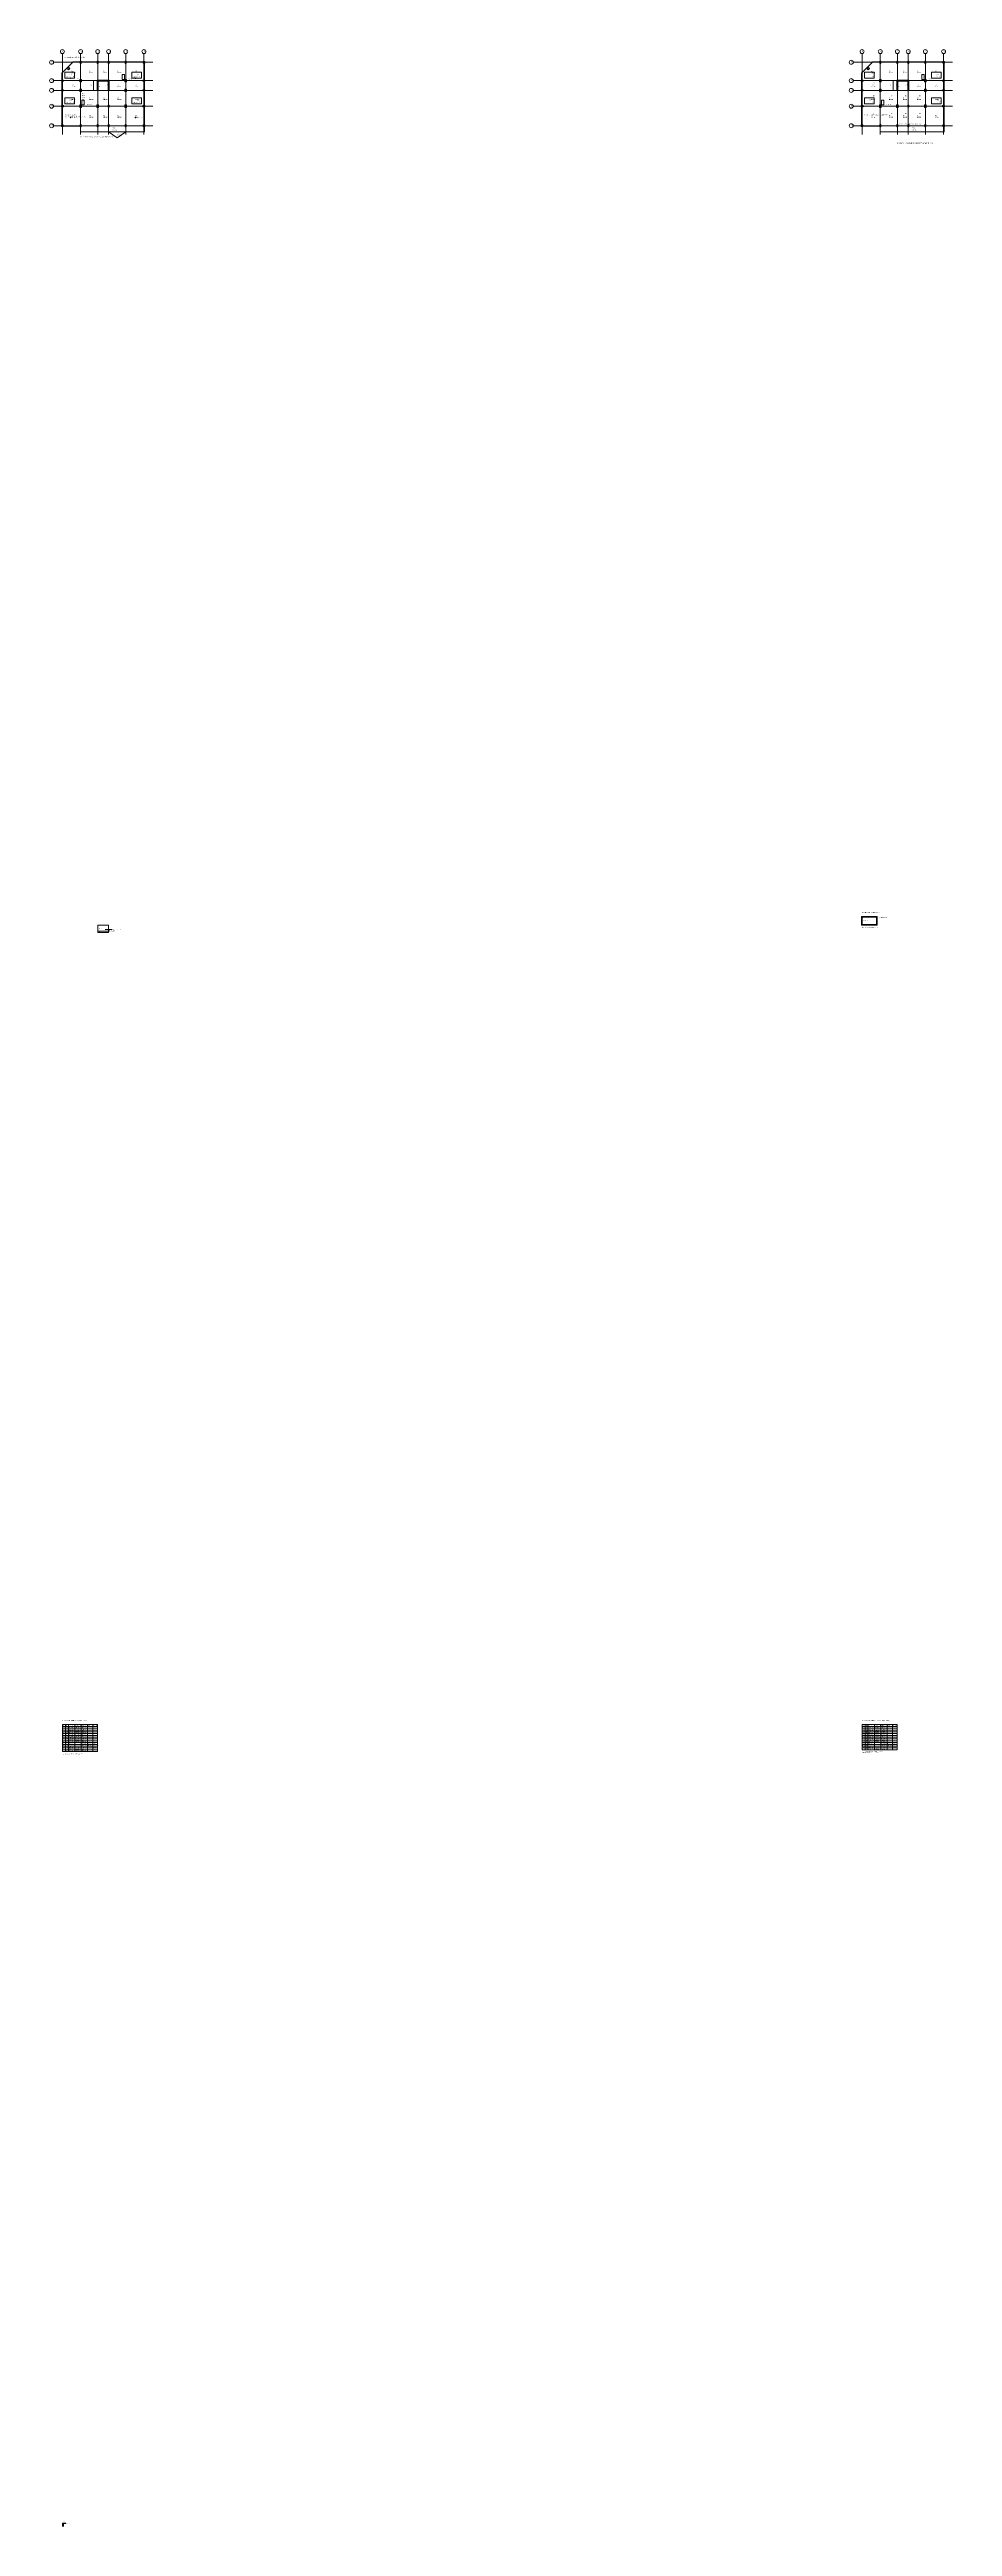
# Model space of a CAD drawing. Extents: x -3200 to 1422622, y -1410602 to 19050.
# Drawn here: x 1196800 to 1422622, y -1400600 to -780950 of the extents above; entities that cross this region are included whole.
import ezdxf

# ---------------------------------------------------------------- set-up
doc = ezdxf.new("R2010")
doc.units = 0
doc.linetypes.add('DASHED', pattern=[1.524, 1.27, -0.254])
doc.layers.get('0').update_dxf_attribs({"lineweight": 0, "plot": 0})
for name, color, linetype, lineweight, plot in [('Beam Line', 4, 'Continuous', 0, False), ('Column', 1, 'Continuous', 0, False), ('Foundation', 3, 'Continuous', 0, False), ('Grid', 8, 'Continuous', 0, False), ('Grid Circle', 8, 'Continuous', 0, False), ('Rod-1', 6, 'Continuous', 0, False), ('Rod-2', 2, 'Continuous', 0, False), ('Rod-Stirrup', 3, 'Continuous', 0, False), ('Slab', 5, 'Continuous', 0, False), ('Text-1', 7, 'Continuous', 0, False), ('Text-2', 7, 'Continuous', 0, False), ('Wall', 1, 'Continuous', 0, False)]:
    doc.layers.add(name, color=color, linetype=linetype, lineweight=lineweight, plot=plot)

# ---------------------------------------------------------------- blocks, each defined once
blk = doc.blocks.new('GRID_BUBBLE')
at = {"layer": 'Grid Circle'}
blk.add_circle((0, 0), 500, dxfattribs=at)
at = {"layer": 'Text-1'}
blk.add_attdef('GRID', (0, 0), '', height=320, dxfattribs=at)
blk = doc.blocks.new('LEVEL_MARK')
at = {"layer": 'Text-1'}
blk.add_line((-900, 450), (900, 450), dxfattribs=at)
blk.add_solid([(0, 0), (-300, 450), (300, 450)], dxfattribs=at)
blk.add_attdef('LEVEL', (0, 0), '', height=280, dxfattribs=at)

msp = doc.modelspace()

# ---------------------------------------------------------------- linework, layer by layer
for p, q in [((1200000, -1200000), (1208800, -1200000)), ((1200000, -1200000), (1200000, -1206750)), ((1200000, -1200450), (1208800, -1200450)), ((1200000, -1200900), (1208800, -1200900)), ((1200000, -1201350), (1208800, -1201350)), ((1200000, -1201800), (1208800, -1201800)), ((1200800, -1200000), (1200800, -1206750)), ((1201500, -1200000), (1201500, -1206750)), ((1203100, -1200000), (1203100, -1206750)), ((1204700, -1200000), (1204700, -1206750)), ((1206300, -1200000), (1206300, -1206750)), ((1207600, -1200000), (1207600, -1206750)), ((1208800, -1200000), (1208800, -1206750)), ((1400000, -1200000), (1408800, -1200000)), ((1400000, -1200000), (1400000, -1206300)), ((1400000, -1200450), (1408800, -1200450)), ((1400000, -1200900), (1408800, -1200900)), ((1400000, -1201350), (1408800, -1201350)), ((1400000, -1201800), (1408800, -1201800)), ((1400800, -1200000), (1400800, -1206300)), ((1401500, -1200000), (1401500, -1206300)), ((1403100, -1200000), (1403100, -1206300)), ((1404700, -1200000), (1404700, -1206300)), ((1406300, -1200000), (1406300, -1206300)), ((1407600, -1200000), (1407600, -1206300)), ((1408800, -1200000), (1408800, -1206300)), ((1200000, -1202250), (1208800, -1202250)), ((1200000, -1202700), (1208800, -1202700)), ((1200000, -1203150), (1208800, -1203150)), ((1200000, -1203600), (1208800, -1203600)), ((1200000, -1204050), (1208800, -1204050)), ((1200000, -1204500), (1208800, -1204500)), ((1200000, -1204950), (1208800, -1204950)), ((1200000, -1205400), (1208800, -1205400)), ((1200000, -1205850), (1208800, -1205850)), ((1200000, -1206300), (1208800, -1206300)), ((1200000, -1206750), (1208800, -1206750)), ((1400000, -1202250), (1408800, -1202250)), ((1400000, -1202700), (1408800, -1202700)), ((1400000, -1203150), (1408800, -1203150)), ((1400000, -1203600), (1408800, -1203600)), ((1400000, -1204050), (1408800, -1204050)), ((1400000, -1204500), (1408800, -1204500)), ((1400000, -1204950), (1408800, -1204950)), ((1400000, -1205400), (1408800, -1205400)), ((1400000, -1205850), (1408800, -1205850)), ((1400000, -1206300), (1408800, -1206300))]:
    msp.add_line(p, q)
at = {"layer": 'Beam Line'}
msp.add_lwpolyline([(1200000, -1400000), (1200250, -1400000), (1200250, -1399800), (1200000, -1399800)], close=True, dxfattribs=at)
at = {"layer": 'Column'}
for points in [[(1201513, -786017), (1201867, -785663), (1201654, -785451), (1201301, -785805)], [(1204422, -784450), (1204722, -784450), (1204722, -783850), (1204422, -783850)], [(1208689, -784450), (1208989, -784450), (1208989, -783850), (1208689, -783850)], [(1211432, -784450), (1211732, -784450), (1211732, -783850), (1211432, -783850)], [(1215700, -784450), (1216000, -784450), (1216000, -783850), (1215700, -783850)], [(1220222, -784350), (1220622, -784350), (1220622, -783950), (1220222, -783950)], [(1401513, -786017), (1401867, -785663), (1401654, -785451), (1401301, -785805)], [(1404422, -784450), (1404722, -784450), (1404722, -783850), (1404422, -783850)], [(1408689, -784450), (1408989, -784450), (1408989, -783850), (1408689, -783850)], [(1411432, -784450), (1411732, -784450), (1411732, -783850), (1411432, -783850)], [(1415700, -784450), (1416000, -784450), (1416000, -783850), (1415700, -783850)], [(1420222, -784350), (1420622, -784350), (1420622, -783950), (1420222, -783950)], [(1199750, -788872), (1200250, -788872), (1200250, -788572), (1199750, -788572)], [(1199750, -791311), (1200250, -791311), (1200250, -791011), (1199750, -791011)], [(1204347, -789022), (1204797, -789022), (1204797, -788422), (1204347, -788422)], [(1204347, -791461), (1204797, -791461), (1204797, -790861), (1204347, -790861)], [(1215625, -789022), (1216075, -789022), (1216075, -788422), (1215625, -788422)], [(1215625, -791461), (1216075, -791461), (1216075, -790861), (1215625, -790861)], [(1220172, -788872), (1220672, -788872), (1220672, -788572), (1220172, -788572)], [(1220172, -791311), (1220672, -791311), (1220672, -791011), (1220172, -791011)], [(1399750, -788872), (1400250, -788872), (1400250, -788572), (1399750, -788572)], [(1399750, -791311), (1400250, -791311), (1400250, -791011), (1399750, -791011)], [(1404347, -789022), (1404797, -789022), (1404797, -788422), (1404347, -788422)], [(1404347, -791461), (1404797, -791461), (1404797, -790861), (1404347, -790861)], [(1415625, -789022), (1416075, -789022), (1416075, -788422), (1415625, -788422)], [(1415625, -791461), (1416075, -791461), (1416075, -790861), (1415625, -790861)], [(1420172, -788872), (1420672, -788872), (1420672, -788572), (1420172, -788572)], [(1420172, -791311), (1420672, -791311), (1420672, -791011), (1420172, -791011)], [(1199750, -795273), (1200250, -795273), (1200250, -794973), (1199750, -794973)], [(1204347, -795423), (1204797, -795423), (1204797, -794823), (1204347, -794823)], [(1208614, -795423), (1209064, -795423), (1209064, -794823), (1208614, -794823)], [(1211432, -795348), (1211732, -795348), (1211732, -794898), (1211432, -794898)], [(1215625, -795423), (1216075, -795423), (1216075, -794823), (1215625, -794823)], [(1220172, -795273), (1220672, -795273), (1220672, -794973), (1220172, -794973)], [(1399750, -795273), (1400250, -795273), (1400250, -794973), (1399750, -794973)], [(1404347, -795423), (1404797, -795423), (1404797, -794823), (1404347, -794823)], [(1408614, -795423), (1409064, -795423), (1409064, -794823), (1408614, -794823)], [(1411432, -795348), (1411732, -795348), (1411732, -794898), (1411432, -794898)], [(1415625, -795423), (1416075, -795423), (1416075, -794823), (1415625, -794823)], [(1420172, -795273), (1420672, -795273), (1420672, -794973), (1420172, -794973)], [(1199800, -800200), (1200200, -800200), (1200200, -799800), (1199800, -799800)], [(1204422, -800300), (1204722, -800300), (1204722, -799700), (1204422, -799700)], [(1208689, -800300), (1208989, -800300), (1208989, -799700), (1208689, -799700)], [(1211432, -800300), (1211732, -800300), (1211732, -799700), (1211432, -799700)], [(1215700, -800300), (1216000, -800300), (1216000, -799700), (1215700, -799700)], [(1220222, -800200), (1220622, -800200), (1220622, -799800), (1220222, -799800)], [(1399800, -800200), (1400200, -800200), (1400200, -799800), (1399800, -799800)], [(1404422, -800300), (1404722, -800300), (1404722, -799700), (1404422, -799700)], [(1408689, -800300), (1408989, -800300), (1408989, -799700), (1408689, -799700)], [(1411432, -800300), (1411732, -800300), (1411732, -799700), (1411432, -799700)], [(1415700, -800300), (1416000, -800300), (1416000, -799700), (1415700, -799700)], [(1420222, -800200), (1420622, -800200), (1420622, -799800), (1420222, -799800)]]:
    msp.add_lwpolyline(points, close=True, dxfattribs=at)
at = {"layer": 'Foundation'}
for points in [[(1208839, -1001824), (1211582, -1001824), (1211582, -1001524), (1208839, -1001524)], [(1399850, -1000000), (1403808, -1000000), (1403808, -999800), (1399850, -999800)]]:
    msp.add_lwpolyline(points, close=True, dxfattribs=at)
at = {"layer": 'Grid'}
for p, q in [((1197800, -784150), (1222622, -784150)), ((1200000, -802200), (1200000, -781950)), ((1204572, -802200), (1204572, -781950)), ((1208839, -802200), (1208839, -781950)), ((1211582, -802200), (1211582, -781950)), ((1215850, -802200), (1215850, -781950)), ((1220422, -802200), (1220422, -781950)), ((1397800, -784150), (1422622, -784150)), ((1400000, -802200), (1400000, -781950)), ((1404572, -802200), (1404572, -781950)), ((1408839, -802200), (1408839, -781950)), ((1411582, -802200), (1411582, -781950)), ((1415850, -802200), (1415850, -781950)), ((1420422, -802200), (1420422, -781950)), ((1197800, -788722), (1222622, -788722)), ((1197800, -791161), (1222622, -791161)), ((1397800, -788722), (1422622, -788722)), ((1397800, -791161), (1422622, -791161)), ((1197800, -795123), (1222622, -795123)), ((1397800, -795123), (1422622, -795123)), ((1197800, -800000), (1222622, -800000)), ((1397800, -800000), (1422622, -800000))]:
    msp.add_line(p, q, dxfattribs=at)
at = {"layer": 'Rod-1'}
for centre in [(1200041, -1399841), (1200041, -1399959), (1200209, -1399841), (1200209, -1399959)]:
    msp.add_circle(centre, 6, dxfattribs=at)
at = {"layer": 'Rod-2'}
msp.add_lwpolyline([(1200225, -1399955), (1200225, -1399820), (1200830, -1399820), (1200830, -1399855)], dxfattribs=at)
at = {"layer": 'Rod-Stirrup'}
msp.add_lwpolyline([(1200025, -1399975), (1200225, -1399975), (1200225, -1399825), (1200025, -1399825)], close=True, dxfattribs=at)
at = {"layer": 'Slab'}
for points in [[(1199875, -800125), (1204572, -800125), (1204572, -801524), (1220547, -801524), (1220547, -784025), (1202691, -784025), (1199875, -786842)], [(1199875, -788722), (1204572, -788722), (1204572, -784025), (1202691, -784025), (1199875, -786842)], [(1200600, -788122), (1203038, -788122), (1203038, -786598), (1200600, -786598)], [(1200600, -788122), (1203038, -788122), (1203038, -786598), (1200600, -786598)], [(1204572, -788722), (1208839, -788722), (1208839, -784025), (1204572, -784025)], [(1208839, -788722), (1211582, -788722), (1211582, -784025), (1208839, -784025)], [(1211582, -788722), (1215850, -788722), (1215850, -784025), (1211582, -784025)], [(1215850, -788722), (1220547, -788722), (1220547, -784025), (1215850, -784025)], [(1217384, -788122), (1219822, -788122), (1219822, -786598), (1217384, -786598)], [(1217384, -788122), (1219822, -788122), (1219822, -786598), (1217384, -786598)], [(1399875, -800125), (1404572, -800125), (1404572, -801524), (1420547, -801524), (1420547, -784025), (1402691, -784025), (1399875, -786842)], [(1399875, -788722), (1404572, -788722), (1404572, -784025), (1402691, -784025), (1399875, -786842)], [(1400600, -788122), (1403038, -788122), (1403038, -786598), (1400600, -786598)], [(1404572, -788722), (1408839, -788722), (1408839, -784025), (1404572, -784025)], [(1408839, -788722), (1411582, -788722), (1411582, -784025), (1408839, -784025)], [(1411582, -788722), (1415850, -788722), (1415850, -784025), (1411582, -784025)], [(1415850, -788722), (1420547, -788722), (1420547, -784025), (1415850, -784025)], [(1417384, -788122), (1419822, -788122), (1419822, -786598), (1417384, -786598)], [(1199875, -791161), (1204572, -791161), (1204572, -788722), (1199875, -788722)], [(1199875, -795123), (1204572, -795123), (1204572, -791161), (1199875, -791161)], [(1200600, -794523), (1203038, -794523), (1203038, -792999), (1200600, -792999)], [(1200600, -794523), (1203038, -794523), (1203038, -792999), (1200600, -792999)], [(1202000, -788222), (1202150, -788222), (1202150, -788072), (1202000, -788072)], [(1204572, -791161), (1208839, -791161), (1208839, -788722), (1204572, -788722)], [(1204572, -795123), (1208839, -795123), (1208839, -791161), (1204572, -791161)], [(1207791, -791161), (1208839, -791161), (1208839, -788722), (1207791, -788722)], [(1208839, -795123), (1211582, -795123), (1211582, -791161), (1208839, -791161)], [(1211582, -791161), (1215850, -791161), (1215850, -788722), (1211582, -788722)], [(1211582, -795123), (1215850, -795123), (1215850, -791161), (1211582, -791161)], [(1214950, -788422), (1215550, -788422), (1215550, -787222), (1214950, -787222)], [(1215850, -791161), (1220547, -791161), (1220547, -788722), (1215850, -788722)], [(1215850, -795123), (1220547, -795123), (1220547, -791161), (1215850, -791161)], [(1217384, -794523), (1219822, -794523), (1219822, -792999), (1217384, -792999)], [(1217384, -794523), (1219822, -794523), (1219822, -792999), (1217384, -792999)], [(1218222, -788222), (1218372, -788222), (1218372, -788072), (1218222, -788072)], [(1399875, -791161), (1404572, -791161), (1404572, -788722), (1399875, -788722)], [(1399875, -795123), (1404572, -795123), (1404572, -791161), (1399875, -791161)], [(1400600, -794523), (1403038, -794523), (1403038, -792999), (1400600, -792999)], [(1404572, -791161), (1408839, -791161), (1408839, -788722), (1404572, -788722)], [(1404572, -795123), (1408839, -795123), (1408839, -791161), (1404572, -791161)], [(1407791, -791161), (1408839, -791161), (1408839, -788722), (1407791, -788722)], [(1408839, -795123), (1411582, -795123), (1411582, -791161), (1408839, -791161)], [(1411582, -791161), (1415850, -791161), (1415850, -788722), (1411582, -788722)], [(1411582, -795123), (1415850, -795123), (1415850, -791161), (1411582, -791161)], [(1414950, -788422), (1415550, -788422), (1415550, -787222), (1414950, -787222)], [(1415850, -791161), (1420547, -791161), (1420547, -788722), (1415850, -788722)], [(1415850, -795123), (1420547, -795123), (1420547, -791161), (1415850, -791161)], [(1417384, -794523), (1419822, -794523), (1419822, -792999), (1417384, -792999)], [(1199875, -800125), (1204572, -800125), (1204572, -795123), (1199875, -795123)], [(1202000, -798000), (1202150, -798000), (1202150, -797850), (1202000, -797850)], [(1204572, -800000), (1208839, -800000), (1208839, -795123), (1204572, -795123)], [(1204872, -794823), (1205472, -794823), (1205472, -793623), (1204872, -793623)], [(1208839, -800000), (1211582, -800000), (1211582, -795123), (1208839, -795123)], [(1211582, -800000), (1215850, -800000), (1215850, -795123), (1211582, -795123)], [(1215850, -800000), (1220547, -800000), (1220547, -795123), (1215850, -795123)], [(1218222, -798000), (1218372, -798000), (1218372, -797850), (1218222, -797850)], [(1399875, -800125), (1404572, -800125), (1404572, -795123), (1399875, -795123)], [(1404572, -800000), (1408839, -800000), (1408839, -795123), (1404572, -795123)], [(1404872, -794823), (1405472, -794823), (1405472, -793623), (1404872, -793623)], [(1408839, -800000), (1411582, -800000), (1411582, -795123), (1408839, -795123)], [(1411582, -800000), (1415850, -800000), (1415850, -795123), (1411582, -795123)], [(1415850, -800000), (1420547, -800000), (1420547, -795123), (1415850, -795123)], [(1204572, -800000), (1204572, -801524), (1220547, -801524), (1220547, -800000)], [(1211582, -801524), (1215850, -801524), (1213716, -803048)], [(1404572, -800000), (1404572, -801524), (1420547, -801524), (1420547, -800000)], [(1399850, -997971), (1403808, -997971), (1403808, -997871), (1399850, -997871)]]:
    msp.add_lwpolyline(points, close=True, dxfattribs=at)
at = {"layer": 'Slab', "elevation": 0}
msp.add_lwpolyline([(1408839, -800000), (1411582, -800000), (1411582, -795123), (1408839, -795123), (1408840, -800000)], dxfattribs=at)
at = {"layer": 'Slab'}
msp.add_lwpolyline([(1200250, -1399875), (1200850, -1399875), (1200850, -1399800), (1200250, -1399800)], dxfattribs=at)
at = {"layer": 'Wall', "linetype": 'DASHED'}
for p, q in [((1200000, -1400000), (1200000, -1400600)), ((1200250, -1400000), (1200250, -1400600))]:
    msp.add_line(p, q, dxfattribs=at)
at = {"layer": 'Wall'}
for points in [[(1208714, -791161), (1208964, -791161), (1208964, -788597), (1208714, -788597)], [(1208964, -788847), (1211457, -788847), (1211457, -788597), (1208964, -788597)], [(1211457, -791161), (1211707, -791161), (1211707, -788597), (1211457, -788597)], [(1408714, -791161), (1408964, -791161), (1408964, -788597), (1408714, -788597)], [(1408964, -788847), (1411457, -788847), (1411457, -788597), (1408964, -788597)], [(1411457, -791161), (1411707, -791161), (1411707, -788597), (1411457, -788597)], [(1208839, -1001524), (1211582, -1001524), (1211582, -1000000), (1208839, -1000000)], [(1399850, -1000000), (1400000, -1000000), (1400000, -997971), (1399850, -997971)], [(1403658, -1000000), (1403808, -1000000), (1403808, -997971), (1403658, -997971)]]:
    msp.add_lwpolyline(points, close=True, dxfattribs=at)

# ---------------------------------------------------------------- block references
at = {"layer": 'Grid Circle'}
for p, values in [((1197300, -784150), {'GRID': 'E'}), ((1200000, -781450), {'GRID': '1'}), ((1204572, -781450), {'GRID': '2'}), ((1208839, -781450), {'GRID': '3'}), ((1211582, -781450), {'GRID': '4'}), ((1215850, -781450), {'GRID': '5'}), ((1220422, -781450), {'GRID': '6'}), ((1397300, -784150), {'GRID': 'E'}), ((1400000, -781450), {'GRID': '1'}), ((1404572, -781450), {'GRID': '2'}), ((1408839, -781450), {'GRID': '3'}), ((1411582, -781450), {'GRID': '4'}), ((1415850, -781450), {'GRID': '5'}), ((1420422, -781450), {'GRID': '6'}), ((1197300, -788722), {'GRID': 'D'}), ((1197300, -791161), {'GRID': 'C'}), ((1397300, -788722), {'GRID': 'D'}), ((1397300, -791161), {'GRID': 'C'}), ((1197300, -795123), {'GRID': 'B'}), ((1397300, -795123), {'GRID': 'B'}), ((1197300, -800000), {'GRID': 'A'}), ((1397300, -800000), {'GRID': 'A'})]:
    msp.add_blockref('GRID_BUBBLE', p, dxfattribs=at).add_auto_attribs(values)
at = {"layer": 'Text-1'}
msp.add_blockref('LEVEL_MARK', (1211582, -1001524), dxfattribs=at).add_auto_attribs({'LEVEL': 'EL -1.524'})

# ---------------------------------------------------------------- texts
for s, height, p in [('S3', 240, (1202317, -786467)), ('S3', 240, (1206706, -786374)), ('S3', 240, (1210211, -786374)), ('S3', 240, (1213716, -786374)), ('S3', 240, (1218198, -786374)), ('S3', 240, (1402317, -786467)), ('S3', 240, (1406706, -786374)), ('S3', 240, (1410211, -786374)), ('S3', 240, (1413716, -786374)), ('S3', 240, (1418198, -786374)), ('SS1', 240, (1201819, -787360)), ('S10', 240, (1202224, -789942)), ('S6', 240, (1202224, -793142)), ('SS1', 220, (1204972, -792561)), ('CS1', 220, (1204972, -792061)), ('PS1', 220, (1204972, -793061)), ('STAIR', 200, (1206706, -789942)), ('S7', 240, (1206706, -793142)), ('FL', 240, (1208315, -789942)), ('S8', 240, (1210211, -793142)), ('LIFT CORE', 200, (1210211, -789942)), ('S10', 240, (1213716, -789942)), ('S9', 240, (1213716, -793142)), ('S10', 240, (1218198, -789942)), ('S3', 240, (1218198, -793142)), ('SS1', 240, (1218603, -787360)), ('SS1', 240, (1401819, -787360)), ('S10', 240, (1402224, -789942)), ('S6', 240, (1402224, -793142)), ('STAIR', 200, (1406706, -789942)), ('S7', 240, (1406706, -793142)), ('FL', 240, (1408315, -789942)), ('S8', 240, (1410211, -793142)), ('LIFT CORE', 200, (1410211, -789942)), ('S10', 240, (1413716, -789942)), ('S9', 240, (1413716, -793142)), ('S10', 240, (1418198, -789942)), ('S3', 240, (1418198, -793142)), ('SS1', 240, (1418603, -787360)), ('10Ø @ 150 c/c B/W', 240, (1200600, -797400)), ('125 THK', 240, (1200600, -797900)), ('SLAB THICKNESS U.N.O.', 240, (1201800, -797900)), ('SS1', 240, (1201819, -793761)), ('S1', 240, (1202224, -797624)), ('FL', 220, (1204972, -793561)), ('S2', 240, (1206706, -797562)), ('S3', 240, (1210211, -797562)), ('S4', 240, (1213716, -797562)), ('S5', 240, (1218198, -797562)), ('SS1', 240, (1218603, -793761)), ('10mm âˆ… @ 150 c/c ALT. CRANKED', 240, (1400600, -797400)), ('SS1', 240, (1401819, -793761)), ('S1', 240, (1402224, -797624)), ('S2', 240, (1406706, -797562)), ('S3', 240, (1410211, -797562)), ('S4', 240, (1413716, -797562)), ('S5', 240, (1418198, -797562)), ('SS1', 240, (1418603, -793761)), ('CS1', 240, (1212559, -800762)), ('PS1', 240, (1213716, -802032)), ('TYPICAL SLAB REINFORCEMENT PLAN', 340, (1408839, -804600)), ('CS1', 240, (1412559, -800762)), ('OVERHEAD WATER TANK', 260, (1400000, -996971)), ('PC5', 240, (1209239, -1000924)), ('PC5', 240, (1209239, -1001794)), ('OHWT-B', 200, (1400200, -999900)), ('OHWT-W', 200, (1400350, -998886)), ('OHWT-T', 200, (1401829, -997921)), ('SLAB PANEL SCHEDULE (1ST FLOOR)', 240, (1200000, -1199100)), ('S1', 150, (1200080, -1200765)), ('S2', 150, (1200080, -1201215)), ('S3', 150, (1200080, -1201665)), ('S4', 150, (1200080, -1202115)), ('MARK', 150, (1200080, -1200315)), ('THK', 150, (1200880, -1200315)), ('125', 150, (1200880, -1200765)), ('125', 150, (1200880, -1201215)), ('125', 150, (1200880, -1201665)), ('125', 150, (1200880, -1202115)), ('SHORT SPAN BOT.', 150, (1201580, -1200315)), ('10%%C @ 150', 150, (1201580, -1200765)), ('10%%C @ 150', 150, (1201580, -1201215)), ('10%%C @ 150', 150, (1201580, -1201665)), ('10%%C @ 150', 150, (1201580, -1202115)), ('10%%C @ 150', 150, (1203180, -1200765)), ('10%%C @ 150', 150, (1203180, -1201215)), ('10%%C @ 150', 150, (1203180, -1201665)), ('10%%C @ 150', 150, (1203180, -1202115)), ('LONG SPAN BOT.', 150, (1203180, -1200315)), ('10%%C @ 150', 150, (1204780, -1200765)), ('10%%C @ 150', 150, (1204780, -1201215)), ('10%%C @ 150', 150, (1204780, -1201665)), ('10%%C @ 150', 150, (1204780, -1202115)), ('EXTRA TOP', 150, (1204780, -1200315)), ('-', 150, (1206380, -1200765)), ('-', 150, (1206380, -1201215)), ('-', 150, (1206380, -1201665)), ('-', 150, (1206380, -1202115)), ('DIST.', 150, (1206380, -1200315)), ('REMARKS', 150, (1207680, -1200315)), ('SLAB PANEL SCHEDULE (TYPICAL FLOOR)', 240, (1400000, -1199100)), ('S1', 150, (1400080, -1200765)), ('S2', 150, (1400080, -1201215)), ('S3', 150, (1400080, -1201665)), ('S4', 150, (1400080, -1202115)), ('MARK', 150, (1400080, -1200315)), ('THK', 150, (1400880, -1200315)), ('125', 150, (1400880, -1200765)), ('125', 150, (1400880, -1201215)), ('125', 150, (1400880, -1201665)), ('125', 150, (1400880, -1202115)), ('SHORT SPAN BOT.', 150, (1401580, -1200315)), ('10%%C @ 150', 150, (1401580, -1200765)), ('10%%C @ 150', 150, (1401580, -1201215)), ('10%%C @ 150', 150, (1401580, -1201665)), ('10%%C @ 150', 150, (1401580, -1202115)), ('10%%C @ 150', 150, (1403180, -1200765)), ('10%%C @ 150', 150, (1403180, -1201215)), ('10%%C @ 150', 150, (1403180, -1201665)), ('10%%C @ 150', 150, (1403180, -1202115)), ('LONG SPAN BOT.', 150, (1403180, -1200315)), ('10%%C @ 150', 150, (1404780, -1200765)), ('10%%C @ 150', 150, (1404780, -1201215)), ('10%%C @ 150', 150, (1404780, -1201665)), ('10%%C @ 150', 150, (1404780, -1202115)), ('EXTRA TOP', 150, (1404780, -1200315)), ('-', 150, (1406380, -1200765)), ('-', 150, (1406380, -1201215)), ('-', 150, (1406380, -1201665)), ('-', 150, (1406380, -1202115)), ('DIST.', 150, (1406380, -1200315)), ('REMARKS', 150, (1407680, -1200315)), ('S5', 150, (1200080, -1202565)), ('S6', 150, (1200080, -1203015)), ('S7', 150, (1200080, -1203465)), ('S8', 150, (1200080, -1203915)), ('S9', 150, (1200080, -1204365)), ('S10', 150, (1200080, -1204815)), ('SS1', 150, (1200080, -1205715)), ('CS1', 150, (1200080, -1205265)), ('PS1', 150, (1200080, -1206165)), ('FL', 150, (1200080, -1206615)), ('125', 150, (1200880, -1202565)), ('125', 150, (1200880, -1203015)), ('150', 150, (1200880, -1203465)), ('125', 150, (1200880, -1203915)), ('150', 150, (1200880, -1204365)), ('125', 150, (1200880, -1204815)), ('150', 150, (1200880, -1205265)), ('125', 150, (1200880, -1205715)), ('125', 150, (1200880, -1206165)), ('150', 150, (1200880, -1206615)), ('-', 150, (1201580, -1205265)), ('10%%C @ 150', 150, (1201580, -1202565)), ('10%%C @ 150', 150, (1201580, -1203015)), ('12%%C @ 150', 150, (1201580, -1203465)), ('10%%C @ 150', 150, (1201580, -1203915)), ('12%%C @ 150', 150, (1201580, -1204365)), ('10%%C @ 125', 150, (1201580, -1204815)), ('10%%C @ 150', 150, (1201580, -1205715)), ('10%%C @ 150', 150, (1201580, -1206165)), ('12%%C @ 150', 150, (1201580, -1206615)), ('-', 150, (1203180, -1204815)), ('-', 150, (1203180, -1205265)), ('10%%C @ 150', 150, (1203180, -1202565)), ('10%%C @ 150', 150, (1203180, -1203015)), ('12%%C @ 150', 150, (1203180, -1203465)), ('10%%C @ 150', 150, (1203180, -1203915)), ('12%%C @ 150', 150, (1203180, -1204365)), ('10%%C @ 150', 150, (1203180, -1205715)), ('10%%C @ 150', 150, (1203180, -1206165)), ('12%%C @ 150', 150, (1203180, -1206615)), ('10%%C @ 150', 150, (1204780, -1202565)), ('10%%C @ 150', 150, (1204780, -1203015)), ('12%%C @ 150', 150, (1204780, -1203465)), ('10%%C @ 150', 150, (1204780, -1203915)), ('12%%C @ 150', 150, (1204780, -1204365)), ('10%%C @ 125', 150, (1204780, -1204815)), ('10%%C @ 125', 150, (1204780, -1205265)), ('10%%C @ 150', 150, (1204780, -1205715)), ('10%%C @ 150', 150, (1204780, -1206165)), ('12%%C @ 150', 150, (1204780, -1206615)), ('-', 150, (1206380, -1202565)), ('-', 150, (1206380, -1203015)), ('-', 150, (1206380, -1203465)), ('-', 150, (1206380, -1203915)), ('-', 150, (1206380, -1204365)), ('8%%C @ 200', 150, (1206380, -1204815)), ('8%%C @ 200', 150, (1206380, -1205265)), ('-', 150, (1206380, -1205715)), ('-', 150, (1206380, -1206165)), ('-', 150, (1206380, -1206615)), ('SUNK 300', 150, (1207680, -1205715)), ('ONE WAY', 150, (1207680, -1204815)), ('CANTILEVER', 150, (1207680, -1205265)), ('S5', 150, (1400080, -1202565)), ('S6', 150, (1400080, -1203015)), ('S7', 150, (1400080, -1203465)), ('S8', 150, (1400080, -1203915)), ('S9', 150, (1400080, -1204365)), ('S10', 150, (1400080, -1204815)), ('SS1', 150, (1400080, -1205715)), ('CS1', 150, (1400080, -1205265)), ('FL', 150, (1400080, -1206165)), ('125', 150, (1400880, -1202565)), ('125', 150, (1400880, -1203015)), ('150', 150, (1400880, -1203465)), ('125', 150, (1400880, -1203915)), ('150', 150, (1400880, -1204365)), ('125', 150, (1400880, -1204815)), ('150', 150, (1400880, -1205265)), ('125', 150, (1400880, -1205715)), ('150', 150, (1400880, -1206165)), ('-', 150, (1401580, -1205265)), ('10%%C @ 150', 150, (1401580, -1202565)), ('10%%C @ 150', 150, (1401580, -1203015)), ('12%%C @ 150', 150, (1401580, -1203465)), ('10%%C @ 150', 150, (1401580, -1203915)), ('12%%C @ 150', 150, (1401580, -1204365)), ('10%%C @ 125', 150, (1401580, -1204815)), ('10%%C @ 150', 150, (1401580, -1205715)), ('12%%C @ 150', 150, (1401580, -1206165)), ('-', 150, (1403180, -1204815)), ('-', 150, (1403180, -1205265)), ('10%%C @ 150', 150, (1403180, -1202565)), ('10%%C @ 150', 150, (1403180, -1203015)), ('12%%C @ 150', 150, (1403180, -1203465)), ('10%%C @ 150', 150, (1403180, -1203915)), ('12%%C @ 150', 150, (1403180, -1204365)), ('10%%C @ 150', 150, (1403180, -1205715)), ('12%%C @ 150', 150, (1403180, -1206165)), ('10%%C @ 150', 150, (1404780, -1202565)), ('10%%C @ 150', 150, (1404780, -1203015)), ('12%%C @ 150', 150, (1404780, -1203465)), ('10%%C @ 150', 150, (1404780, -1203915)), ('12%%C @ 150', 150, (1404780, -1204365)), ('10%%C @ 125', 150, (1404780, -1204815)), ('10%%C @ 125', 150, (1404780, -1205265)), ('10%%C @ 150', 150, (1404780, -1205715)), ('12%%C @ 150', 150, (1404780, -1206165)), ('-', 150, (1406380, -1202565)), ('-', 150, (1406380, -1203015)), ('-', 150, (1406380, -1203465)), ('-', 150, (1406380, -1203915)), ('-', 150, (1406380, -1204365)), ('8%%C @ 200', 150, (1406380, -1204815)), ('8%%C @ 200', 150, (1406380, -1205265)), ('-', 150, (1406380, -1205715)), ('-', 150, (1406380, -1206165)), ('SUNK 300', 150, (1407680, -1205715)), ('ONE WAY', 150, (1407680, -1204815)), ('CANTILEVER', 150, (1407680, -1205265)), ('LS1', 60, (1200000, -1399470))]:
    msp.add_text(s, height=height, dxfattribs=at).set_placement(p)
at = {"layer": 'Text-2'}
for s, height, p in [('XREF arch-plan.dwg (NOT FOUND)', 220, (1200600, -782950)), ('125 THK', 190, (1202317, -786867)), ('125 THK', 190, (1206706, -786774)), ('125 THK', 190, (1210211, -786774)), ('125 THK', 190, (1213716, -786774)), ('125 THK', 190, (1218198, -786774)), ('125 THK', 190, (1402317, -786867)), ('125 THK', 190, (1406706, -786774)), ('125 THK', 190, (1410211, -786774)), ('125 THK', 190, (1413716, -786774)), ('125 THK', 190, (1418198, -786774)), ('SUNK 300', 180, (1200800, -787922)), ('125 THK', 190, (1201819, -787760)), ('125 THK', 190, (1202224, -790342)), ('SLEEVE 150x150', 170, (1202300, -788222)), ('150 THK', 190, (1208315, -790342)), ('125 THK', 190, (1213716, -790342)), ('DUCT 600x1200', 170, (1215700, -788422)), ('SUNK 300', 180, (1217584, -787922)), ('125 THK', 190, (1218198, -790342)), ('SLEEVE 150x150', 170, (1218522, -788222)), ('125 THK', 190, (1218603, -787760)), ('125 THK', 190, (1401819, -787760)), ('125 THK', 190, (1402224, -790342)), ('S10', 220, (1402724, -789442)), ('S6', 220, (1402724, -792642)), ('S7', 220, (1407206, -792642)), ('150 THK', 190, (1408315, -790342)), ('S8', 220, (1410711, -792642)), ('125 THK', 190, (1413716, -790342)), ('S9', 220, (1414216, -792642)), ('DUCT 600x1200', 170, (1415700, -788422)), ('125 THK', 190, (1418198, -790342)), ('125 THK', 190, (1418603, -787760)), ('SUNK 300', 180, (1200800, -794323)), ('125 THK', 190, (1201819, -794161)), ('125 THK', 190, (1202224, -793542)), ('125 THK', 190, (1202224, -798024)), ('SLEEVE 150x150', 170, (1202300, -798000)), ('DUCT 600x1200', 170, (1205622, -794823)), ('150 THK', 190, (1206706, -793542)), ('125 THK', 190, (1206706, -797962)), ('125 THK', 190, (1210211, -793542)), ('125 THK', 190, (1210211, -797962)), ('150 THK', 190, (1213716, -793542)), ('125 THK', 190, (1213716, -797962)), ('SUNK 300', 180, (1217584, -794323)), ('125 THK', 190, (1218198, -793542)), ('125 THK', 190, (1218198, -797962)), ('SLEEVE 150x150', 170, (1218522, -798000)), ('125 THK', 190, (1218603, -794161)), ('125 THK', 190, (1401819, -794161)), ('125 THK', 190, (1402224, -793542)), ('125 THK', 190, (1402224, -798024)), ('S1', 220, (1402724, -797124)), ('DUCT 600x1200', 170, (1405622, -794823)), ('150 THK', 190, (1406706, -793542)), ('125 THK', 190, (1406706, -797962)), ('S2', 220, (1407206, -797062)), ('125 THK', 190, (1410211, -793542)), ('125 THK', 190, (1410211, -797962)), ('S3', 220, (1410711, -797062)), ('150 THK', 190, (1413716, -793542)), ('125 THK', 190, (1413716, -797962)), ('S4', 220, (1414216, -797062)), ('125 THK', 190, (1418198, -793542)), ('125 THK', 190, (1418198, -797962)), ('125 THK', 190, (1418603, -794161)), ('S5', 220, (1418698, -797062)), ('BALCONY TOP BARS 12%%C @ 125 c/c, L/3 INTO THE SLAB', 220, (1204572, -802924)), ('150 THK', 190, (1212559, -801162)), ('125 THK', 190, (1213716, -802432)), ('S3 OUTLINE (SEE THE PANEL SCHEDULE)', 200, (1409139, -799700)), ('150 THK', 190, (1412559, -801162)), ('LIFT PIT SLAB 300 THK', 200, (1211882, -1001224)), ('BASE 200 / WALL 150 / TOP 100', 190, (1400000, -1000700)), ('MANHOLE 600x600', 190, (1404058, -998171)), ('BOTTOM BARS: ALTERNATE BARS CRANKED AT L/5 (S-03)', 130, (1200000, -1207200)), ('EXTRA TOP BARS: L/4 EACH SIDE OF THE SUPPORT', 130, (1200000, -1207450)), ('BOTTOM BARS: ALTERNATE BARS CRANKED AT L/5 (S-03)', 130, (1400000, -1206750)), ('EXTRA TOP BARS: L/4 EACH SIDE OF THE SUPPORT', 130, (1400000, -1207000)), ('250x200', 60, (1200220, -1399470)), ('2-12%%C T&B', 50, (1201200, -1399800)), ('8%%C @ 150 STIRRUPS', 50, (1201200, -1399900)), ('8%%C @ 150 (SUNSHADE MAIN)', 50, (1201200, -1400000)), ('8%%C @ 200 DIST. (SUNSHADE)', 50, (1201200, -1400100))]:
    msp.add_text(s, height=height, dxfattribs=at).set_placement(p)

doc.saveas('drawing.dxf')
